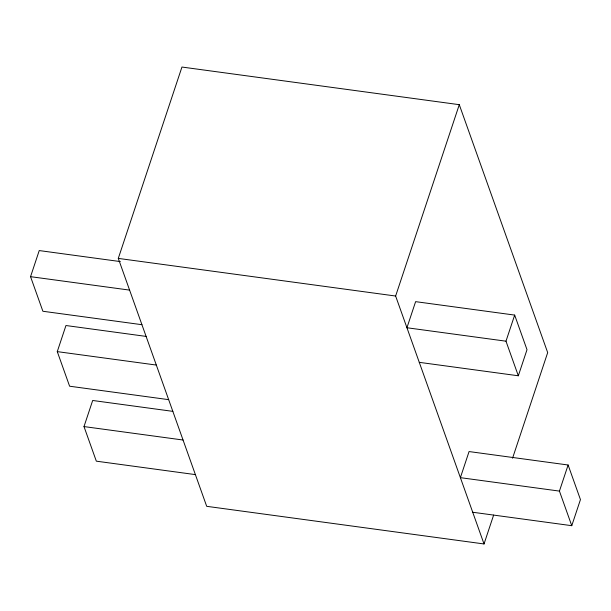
<?xml version="1.0" encoding="UTF-8"?>
<svg xmlns="http://www.w3.org/2000/svg" width="611" height="611" viewBox="0 0 611 611"><rect width="100%" height="100%" fill="white"/><g stroke="black" fill="none" stroke-linecap="round" stroke-linejoin="round"><path stroke-width="0.92" d="M141.935 324.701L42.885 311.259L30.55 276.668L39.234 250.571L120.359 261.584M168.659 399.655L69.608 386.213L57.274 351.623L65.957 325.526L146.136 336.409M493.635 515.073L484.027 543.958L206.694 506.32L118.29 258.4L181.948 67.042L459.281 104.68L547.685 352.6L512.553 458.212M195.383 474.61L96.332 461.168L83.997 426.577L92.681 400.48L172.86 411.363M484.027 543.958L395.63 296.03L459.281 104.68M505.984 341.19L514.668 315.093L415.617 301.651L406.934 327.748L505.984 341.19L518.319 375.78L419.268 362.338M518.319 375.78L527.003 349.691L514.668 315.093M559.432 491.099L568.115 465.002L469.065 451.56L460.388 477.657L559.432 491.099L571.766 525.689L472.723 512.247M571.766 525.689L580.45 499.592L568.115 465.002M118.29 258.4L395.63 296.03M30.55 276.668L129.601 290.11M57.274 351.623L156.324 365.065M83.997 426.577L183.048 440.019"/></g></svg>
